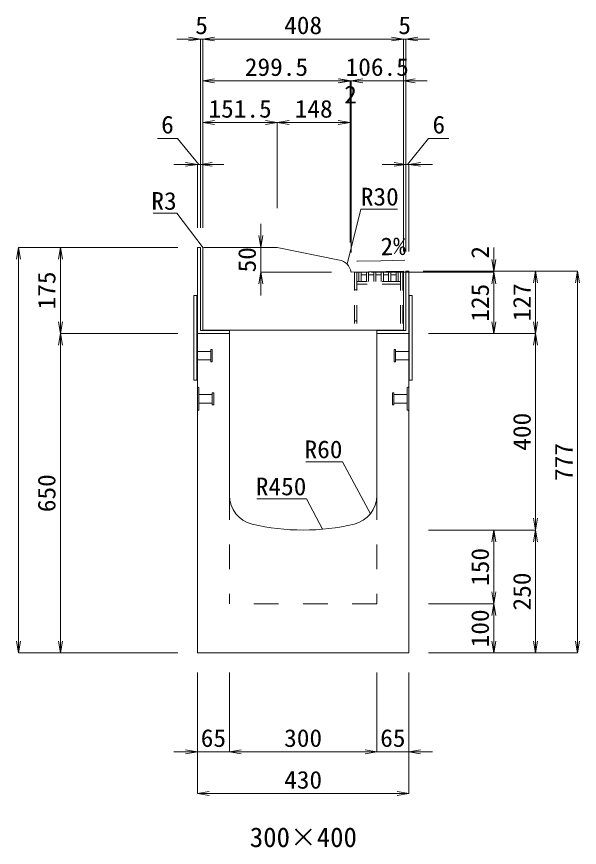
# Model space of a CAD drawing. Units: millimetres at full size. Extents: x -1809 to 57027, y -20349 to 17321.
# Drawn here: x 10817 to 11962, y 7498 to 9188 of the extents above; entities that cross this region are included whole.
import ezdxf
from ezdxf.enums import TextEntityAlignment as Align

# ---------------------------------------------------------------- set-up
doc = ezdxf.new("R2010")
doc.units = ezdxf.units.MM
doc.header["$LTSCALE"] = 50
for name, pattern in [('USER1', [2, 1, -1]), ('USER2', [1.35, 0.75, -0.6]), ('USER3', [1.35, 0.75, -0.6])]:
    doc.linetypes.add(name, pattern=pattern)
for name, color, linetype, lineweight in [('インサート', 3, 'USER2', 9), ('受枠', 3, 'Continuous', 5), ('寸法線', 7, 'Continuous', 13), ('引出線', 4, 'Continuous', 13), ('本体', 2, 'Continuous', 13), ('ｸﾞﾚｰﾁﾝｸﾞ', 7, 'USER3', 9)]:
    doc.layers.add(name, color=color, linetype=linetype, lineweight=lineweight)
doc.layers.add('文字', color=7, linetype='Continuous')
doc.styles.add('ＭＳ 明朝', font='')
doc.styles.get('ＭＳ 明朝').set_extended_font_data('MS Mincho')

# ---------------------------------------------------------------- blocks, each defined once
blk = doc.blocks.new('open_arrow')
at = {"color": 0, "linetype": 'Continuous', "lineweight": -2}
blk.add_lwpolyline([(7.5, 1.25), (0, 0), (7.5, -1.25)], dxfattribs=at)

msp = doc.modelspace()

# ---------------------------------------------------------------- linework, layer by layer
at = {"layer": 'インサート'}
for p, q in [((11185, 8507.19), (11212, 8507.19)), ((11185, 8507.19), (11185, 8490.19)), ((11215, 8511.19), (11212, 8511.19)), ((11212, 8511.19), (11212, 8486.19)), ((11215, 8486.19), (11215, 8511.19)), ((11585, 8511.19), (11588, 8511.19)), ((11585, 8486.19), (11585, 8511.19)), ((11588, 8511.19), (11588, 8486.19)), ((11615, 8507.19), (11588, 8507.19)), ((11615, 8507.19), (11615, 8490.19)), ((11185, 8490.19), (11212, 8490.19)), ((11212, 8486.19), (11215, 8486.19)), ((11588, 8486.19), (11585, 8486.19)), ((11615, 8490.19), (11588, 8490.19)), ((11188.2, 8419.19), (11215.2, 8419.19)), ((11188.2, 8419.19), (11188.2, 8402.19)), ((11218.2, 8423.19), (11215.2, 8423.19)), ((11215.2, 8423.19), (11215.2, 8398.19)), ((11218.2, 8398.19), (11218.2, 8423.19)), ((11581.8, 8423.19), (11584.8, 8423.19)), ((11581.8, 8398.19), (11581.8, 8423.19)), ((11584.8, 8423.19), (11584.8, 8398.19)), ((11611.8, 8419.19), (11584.8, 8419.19)), ((11611.8, 8419.19), (11611.8, 8402.19)), ((11188.2, 8402.19), (11215.2, 8402.19)), ((11611.8, 8402.19), (11584.8, 8402.19)), ((11215.2, 8398.19), (11218.2, 8398.19)), ((11584.8, 8398.19), (11581.8, 8398.19))]:
    msp.add_line(p, q, dxfattribs=at)
at = {"layer": '受枠'}
for p, q in [((11185, 8718.69), (11185, 8543.69)), ((11185, 8718.69), (11191, 8718.69)), ((11185, 8718.69), (11191, 8718.69)), ((11191, 8718.69), (11191, 8549.69)), ((11609, 8670.69), (11609, 8549.69)), ((11609, 8670.69), (11615, 8670.69)), ((11615, 8543.69), (11615, 8670.69)), ((11178, 8448.69), (11178, 8620.69)), ((11184, 8620.69), (11178, 8620.69)), ((11184, 8448.69), (11184, 8620.69)), ((11616, 8448.69), (11616, 8620.69)), ((11616, 8620.69), (11622, 8620.69)), ((11622, 8448.69), (11622, 8620.69)), ((11250, 8543.69), (11185, 8543.69)), ((11191, 8549.69), (11250, 8549.69)), ((11250, 8543.69), (11250, 8549.69)), ((11550, 8549.69), (11550, 8543.69)), ((11550, 8549.69), (11609, 8549.69)), ((11550, 8543.69), (11550, 8549.69)), ((11615, 8543.69), (11550, 8543.69)), ((11184, 8448.69), (11178, 8448.69)), ((11616, 8448.69), (11622, 8448.69))]:
    msp.add_line(p, q, dxfattribs=at)
at = {"layer": '寸法線'}
for p, q in [((11244, 9142.81), (11143, 9142.81)), ((11191, 8758.69), (11191, 9142.81)), ((11604, 9142.81), (11196, 9142.81)), ((11196, 8758.69), (11196, 9142.81)), ((11196, 8758.69), (11196, 9142.81)), ((11556, 9142.81), (11657, 9142.81)), ((11604, 8710.5), (11604, 9142.81)), ((11604, 8710.5), (11604, 9142.81)), ((11609, 8710.69), (11609, 9142.81)), ((11495.51, 9057.81), (11196, 9057.81)), ((11196, 8758.69), (11196, 9057.81)), ((11447.51, 9057.81), (11545.44, 9057.81)), ((11449.44, 9057.81), (11652, 9057.81)), ((11495.51, 8728.64), (11495.51, 9057.81)), ((11495.51, 8728.64), (11495.51, 9057.81)), ((11497.44, 8708.65), (11497.44, 9057.81)), ((11497.44, 8708.65), (11497.44, 9057.81)), ((11604, 8710.5), (11604, 9057.81)), ((11196, 8972.81), (11347.5, 8972.81)), ((11196, 8798.69), (11196, 8972.81)), ((11347.5, 8798.69), (11347.5, 8972.81)), ((11347.5, 8972.81), (11495.51, 8972.81)), ((11347.5, 8798.69), (11347.5, 8972.81)), ((11495.51, 8768.64), (11495.51, 8972.81)), ((11144.65, 8940.61), (11103.46, 8940.61)), ((11188, 8887.81), (11144.65, 8940.61)), ((11612, 8887.81), (11655.35, 8940.61)), ((11655.35, 8940.61), (11696.54, 8940.61)), ((11239, 8887.81), (11137, 8887.81)), ((11185, 8758.69), (11185, 8887.81)), ((11191, 8758.69), (11191, 8887.81)), ((11561, 8887.81), (11663, 8887.81)), ((11609, 8710.69), (11609, 8887.81)), ((11615, 8710.69), (11615, 8887.81)), ((11313.83, 8620.64), (11313.83, 8766.69)), ((10821.22, 8718.69), (10821.22, 7893.69)), ((11145, 8718.69), (10821.22, 8718.69)), ((10906.22, 8718.69), (10906.22, 8543.69)), ((11145, 8718.69), (10906.22, 8718.69)), ((11313.83, 8718.69), (11307.5, 8718.69)), ((11787.94, 8620.65), (11787.94, 8718.5)), ((11457.44, 8668.64), (11313.83, 8668.64)), ((11537.44, 8668.65), (11787.94, 8668.65)), ((11537.44, 8668.65), (11787.94, 8668.65)), ((11644, 8670.5), (11787.94, 8670.5)), ((11655, 8670.69), (11872.94, 8670.69)), ((11655, 8670.69), (11957.94, 8670.69)), ((11787.94, 8543.69), (11787.94, 8668.65)), ((11872.94, 8670.69), (11872.94, 8543.69)), ((11957.94, 7893.69), (11957.94, 8670.69)), ((11145, 8543.69), (10906.22, 8543.69)), ((10906.22, 8543.69), (10906.22, 7893.69)), ((11145, 8543.69), (10906.22, 8543.69)), ((11655, 8543.69), (11872.94, 8543.69)), ((11655, 8543.69), (11872.94, 8543.69)), ((11655, 8543.69), (11787.94, 8543.69)), ((11872.94, 8543.69), (11872.94, 8143.69)), ((11655, 8143.69), (11872.94, 8143.69)), ((11655, 8143.69), (11787.94, 8143.69)), ((11655, 8143.69), (11872.94, 8143.69)), ((11787.94, 8143.69), (11787.94, 7993.69)), ((11872.94, 7893.69), (11872.94, 8143.69)), ((11655, 7993.69), (11787.94, 7993.69)), ((11655, 7993.69), (11787.94, 7993.69)), ((11787.94, 7993.69), (11787.94, 7893.69)), ((11145, 7893.69), (10821.22, 7893.69)), ((11145, 7893.69), (10906.22, 7893.69)), ((11655, 7893.69), (11787.94, 7893.69)), ((11655, 7893.69), (11872.94, 7893.69)), ((11655, 7893.69), (11957.94, 7893.69)), ((11185, 7853.69), (11185, 7692.54)), ((11185, 7853.69), (11185, 7607.54)), ((11250, 7853.69), (11250, 7692.54)), ((11250, 7853.69), (11250, 7692.54)), ((11550, 7853.69), (11550, 7692.54)), ((11550, 7853.69), (11550, 7692.54)), ((11615, 7853.69), (11615, 7692.54)), ((11615, 7853.69), (11615, 7607.54)), ((11298, 7692.54), (11137, 7692.54)), ((11550, 7692.54), (11250, 7692.54)), ((11663, 7692.54), (11502, 7692.54)), ((11615, 7607.54), (11185, 7607.54))]:
    msp.add_line(p, q, dxfattribs=at)
at = {"layer": '引出線'}
for points in [[(11489.42, 8684.54), (11517.33, 8796.87), (11592, 8796.87)], [(11196.88, 8717.81), (11142.83, 8788.18), (11095.1, 8788.18)], [(11509.31, 8690.84), (11558.05, 8691.82), (11606.8, 8692.79)], [(11537.07, 8177.01), (11480.04, 8282.73), (11405.37, 8282.73)], [(11439.55, 8145.43), (11406.65, 8207.24), (11305.65, 8207.24)]]:
    msp.add_lwpolyline(points, dxfattribs=at)
at = {"layer": '本体', "lineweight": 20}
for p, q in [((11196, 8715.69), (11196, 8550.69)), ((11347.5, 8718.69), (11198.95, 8718.69)), ((11473.81, 8693.09), (11347.5, 8718.69)), ((11497.44, 8668.65), (11604, 8670.5)), ((11604, 8550.69), (11604, 8670.5)), ((11604, 8550.69), (11196, 8550.69))]:
    msp.add_line(p, q, dxfattribs=at)
at = {"layer": '本体'}
for p, q in [((11185, 8543.69), (11185, 7893.69)), ((11250, 8543.69), (11185, 8543.69)), ((11250, 8543.69), (11250, 8214.22)), ((11615, 8543.69), (11550, 8543.69)), ((11550, 8543.69), (11550, 8214.22)), ((11615, 8543.69), (11615, 7893.69)), ((11615, 7893.69), (11185, 7893.69))]:
    msp.add_line(p, q, dxfattribs=at)
at = {"layer": '本体', "lineweight": 9}
for p, q in [((11185, 8435.19), (11188.2, 8433.19)), ((11615, 8435.19), (11611.8, 8433.19)), ((11188.2, 8433.19), (11188.2, 8388.19)), ((11611.8, 8433.19), (11611.8, 8388.19)), ((11188.2, 8388.19), (11185, 8386.19)), ((11611.8, 8388.19), (11615, 8386.19))]:
    msp.add_line(p, q, dxfattribs=at)
at = {"layer": '本体', "linetype": 'USER1', "lineweight": 15}
for p, q in [((11250, 8214.22), (11250, 7993.69)), ((11550, 8214.22), (11550, 7993.69)), ((11550, 7993.69), (11250, 7993.69))]:
    msp.add_line(p, q, dxfattribs=at)
at = {"layer": '本体', "lineweight": 20}
for centre, radius, start, end in [((11199, 8715.69), 3, 90, 180), ((11467.85, 8663.69), 30, 9.51584, 78.54156)]:
    msp.add_arc(centre, radius, start, end, dxfattribs=at)
at = {"layer": '本体'}
for centre, radius, start, end in [((11310, 8214.22), 60, 180, 256.65764), ((11490, 8214.22), 60, 283.34236, 0), ((11400, 8593.69), 450, 256.65764, 283.34236)]:
    msp.add_arc(centre, radius, start, end, dxfattribs=at)
at = {"layer": 'ｸﾞﾚｰﾁﾝｸﾞ'}
for p, q in [((11602.5, 8668.69), (11504.5, 8668.69)), ((11504.5, 8668.69), (11504.5, 8550.69)), ((11509, 8668.69), (11509, 8550.69)), ((11513.5, 8649.69), (11513.5, 8668.69)), ((11518, 8649.69), (11518, 8668.69)), ((11518, 8662.69), (11528.6, 8662.69)), ((11528.6, 8649.69), (11528.6, 8668.69)), ((11533.1, 8649.69), (11533.1, 8668.69)), ((11533.1, 8662.69), (11543.7, 8662.69)), ((11543.7, 8649.69), (11543.7, 8668.69)), ((11548.2, 8649.69), (11548.2, 8668.69)), ((11548.2, 8662.69), (11558.8, 8662.69)), ((11558.8, 8649.69), (11558.8, 8668.69)), ((11563.3, 8649.69), (11563.3, 8668.69)), ((11563.3, 8662.69), (11573.9, 8662.69)), ((11573.9, 8649.69), (11573.9, 8668.69)), ((11578.4, 8649.69), (11578.4, 8668.69)), ((11578.4, 8662.69), (11589, 8662.69)), ((11589, 8649.69), (11589, 8668.69)), ((11593.5, 8649.69), (11593.5, 8668.69)), ((11598, 8668.69), (11598, 8550.69)), ((11602.5, 8668.69), (11602.5, 8550.69)), ((11598, 8649.69), (11509, 8649.69)), ((11598, 8643.69), (11509, 8643.69)), ((11509, 8632.19), (11504.5, 8632.19)), ((11509, 8569.19), (11504.5, 8569.19))]:
    msp.add_line(p, q, dxfattribs=at)

# ---------------------------------------------------------------- block references
at = {"layer": '寸法線', "xscale": 3.2, "yscale": 3.2}
for p, rotation in [((11191, 9142.81), 180), ((11604, 9142.81), 180), ((11604, 9142.81), 180), ((11495.51, 9057.81), 180), ((11495.51, 9057.81), 180), ((11497.44, 9057.81), 180), ((11347.5, 8972.81), 180), ((11495.51, 8972.81), 180), ((11185, 8887.81), 180), ((11609, 8887.81), 180), ((11313.83, 8718.69), 90), ((10821.22, 8718.69), 270), ((10906.22, 8718.69), 270), ((11787.94, 8670.5), 90), ((11313.83, 8668.64), 270), ((11787.94, 8668.65), 270), ((11787.94, 8668.65), 270), ((11872.94, 8670.69), 270), ((11957.94, 8670.69), 270), ((10906.22, 8543.69), 90), ((11787.94, 8543.69), 90), ((11872.94, 8543.69), 90), ((10906.22, 8543.69), 270), ((11872.94, 8543.69), 270), ((11872.94, 8143.69), 90), ((11787.94, 8143.69), 270), ((11872.94, 8143.69), 270), ((11787.94, 7993.69), 90), ((11787.94, 7993.69), 270), ((10821.22, 7893.69), 90), ((10906.22, 7893.69), 90), ((11787.94, 7893.69), 90), ((11872.94, 7893.69), 90), ((11957.94, 7893.69), 90), ((11185, 7692.54), 180), ((11550, 7692.54), 180), ((11550, 7692.54), 180), ((11615, 7607.54), 180)]:
    msp.add_blockref('open_arrow', p, dxfattribs=dict(at, rotation=rotation))
for p in [(11196, 9142.81), (11196, 9142.81), (11609, 9142.81), (11196, 9057.81), (11497.44, 9057.81), (11604, 9057.81), (11196, 8972.81), (11347.5, 8972.81), (11191, 8887.81), (11615, 8887.81), (11250, 7692.54), (11250, 7692.54), (11615, 7692.54), (11185, 7607.54)]:
    msp.add_blockref('open_arrow', p, dxfattribs=at)
at = {"layer": '引出線', "xscale": 0.16, "yscale": 0.16}
for p, rotation in [((11196.88, 8717.81), 127.5), ((11509.31, 8690.84), 1.1), ((11489.42, 8684.54), 76), ((11537.07, 8177.01), 118.3), ((11439.55, 8145.43), 118)]:
    msp.add_blockref('open_arrow', p, dxfattribs=dict(at, rotation=rotation))

# ---------------------------------------------------------------- texts
at = {"layer": '寸法線', "style": 'ＭＳ 明朝', "width": 1.05}
for s, p in [('5', (11193.5, 9170.81)), ('408', (11400, 9170.81)), ('5', (11606.5, 9170.81)), ('299.5', (11345.75, 9085.81)), ('106.5', (11550.72, 9085.81)), ('2', (11496.47, 9029.81)), ('151.5', (11271.75, 9000.81)), ('148', (11421.5, 9000.81)), ('6', (11124.05, 8968.61)), ('6', (11675.95, 8968.61)), ('65', (11217.5, 7720.54)), ('300', (11400, 7720.54)), ('65', (11582.5, 7720.54)), ('430', (11400, 7635.54))]:
    msp.add_text(s, height=36.03, dxfattribs=at).set_placement(p, align=Align.MIDDLE_CENTER)
for s, p in [('50', (11285.83, 8693.66)), ('2', (11759.92, 8708.76)), ('175', (10878.22, 8631.19)), ('125', (11759.94, 8606.17)), ('127', (11844.94, 8607.19)), ('400', (11844.94, 8343.69)), ('777', (11929.94, 8282.19)), ('650', (10878.22, 8218.69)), ('150', (11759.94, 8068.69)), ('250', (11844.94, 8018.69)), ('100', (11759.94, 7943.69))]:
    msp.add_text(s, height=36.03, rotation=90, dxfattribs=at).set_placement(p, align=Align.MIDDLE_CENTER)
at = {"layer": '引出線', "style": 'ＭＳ 明朝', "width": 1.05}
for s, p in [('R3', (11142.83, 8831.38)), ('R60', (11480.04, 8325.93)), ('R450', (11406.65, 8250.44))]:
    msp.add_text(s, height=36.03, dxfattribs=at).set_placement(p, align=Align.TOP_RIGHT)
msp.add_text('R30', height=36.03, dxfattribs=at).set_placement((11517.33, 8840.07), align=Align.TOP_LEFT)
msp.add_text('2%', height=36.03, rotation=1.146, dxfattribs=at).set_placement((11557.11, 8738.71), align=Align.TOP_LEFT)
at = {"layer": '文字', "style": 'ＭＳ 明朝'}
msp.add_text('300×400', height=40.03, dxfattribs=at).set_placement((11400.48, 7518.72), align=Align.MIDDLE_CENTER)

doc.saveas('drawing.dxf')
